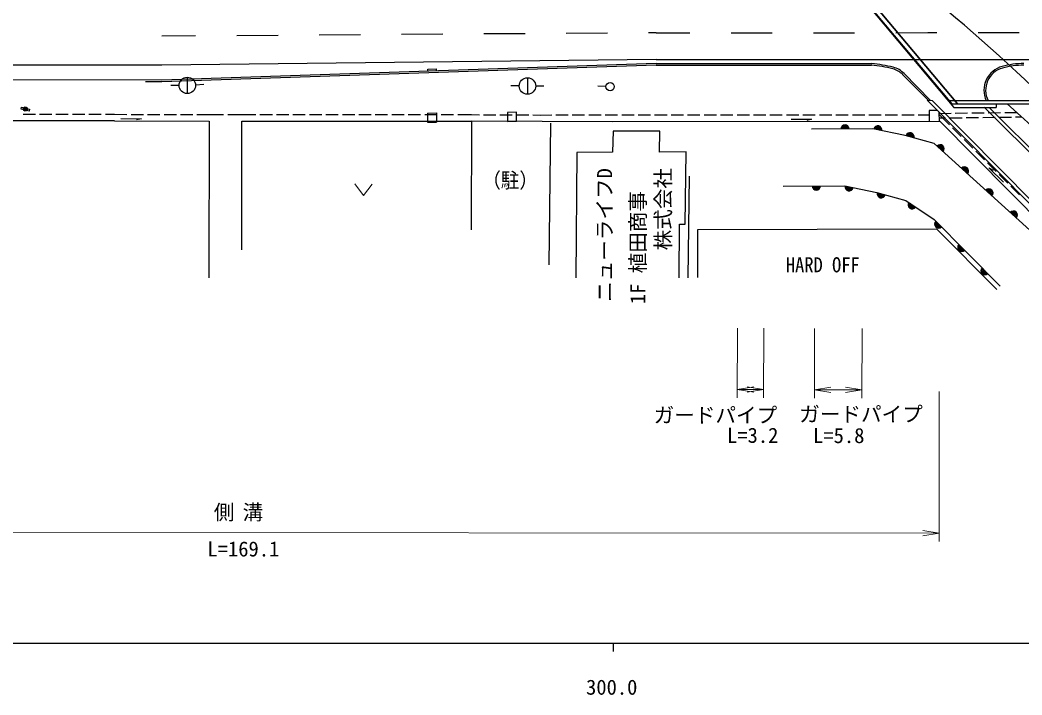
# Model space of a CAD drawing. Units: millimetres, scale not verified. Extents: x 40000 to 680000, y 20000 to 380000.
# Drawn here: x 296009 to 417651, y 198715 to 280665 of the extents above; entities that cross this region are included whole.
import ezdxf
from ezdxf.enums import TextEntityAlignment as Align

# ---------------------------------------------------------------- set-up
doc = ezdxf.new("R2010")
doc.units = ezdxf.units.MM
doc.header["$LTSCALE"] = 1000
for name, color, linetype, lineweight in [('M-BGD', 7, 'Continuous', 25), ('M-STR-HTXT', 7, 'Continuous', 13), ('M-STR-STR1', 1, 'Continuous', 25), ('M-STR-STRC', 7, 'Continuous', 25), ('M-TTL-BAND', 7, 'Continuous', 25), ('M-WORK', 1, 'Continuous', 13)]:
    doc.layers.add(name, color=color, linetype=linetype, lineweight=lineweight)
doc.styles.add('ＭＳ ゴシック', font='')
doc.styles.get('ＭＳ ゴシック').set_extended_font_data('MS Gothic')

# ---------------------------------------------------------------- blocks, each defined once
blk = doc.blocks.new('open_arrow')
at = {"color": 0, "linetype": 'Continuous', "lineweight": -2}
blk.add_lwpolyline([(7.5, 1.25), (0, 0), (7.5, -1.25)], dxfattribs=at)

msp = doc.modelspace()

# ---------------------------------------------------------------- linework, layer by layer
at = {"layer": 'M-BGD'}
for p, q in [((373228, 275371), (313229, 273350)), ((373232, 275171), (313236, 273151)), ((373228, 275371), (386228, 275375)), ((373232, 275171), (386229, 275175)), ((386229, 275375), (399407, 275380)), ((386229, 275175), (399387, 275180)), ((316315, 273728), (316315, 271728)), ((345520, 274708), (346519, 274742)), ((345529, 274438), (345520, 274708)), ((346519, 274742), (346529, 274472)), ((403156, 274070), (406268, 270928)), ((403298, 274211), (406567, 270911)), ((313229, 273350), (280576, 273417)), ((313229, 273150), (311229, 273150)), ((315317, 272731), (314317, 272736)), ((317315, 272793), (318313, 272860)), ((356612, 272673), (355613, 272692)), ((357615, 273654), (357615, 271654)), ((358612, 272660), (359612, 272667)), ((367148, 272593), (366148, 272621)), ((296128, 269858), (296189, 270101)), ((296189, 270101), (297159, 269856)), ((418770, 258194), (406143, 270936)), ((406143, 270936), (406740, 270901)), ((419054, 258476), (406740, 270901)), ((413072, 270083), (421922, 261260)), ((413667, 270055), (422204, 261543)), ((415863, 270487), (427044, 260294)), ((297097, 269613), (296128, 269858)), ((296371, 269229), (297871, 269227)), ((297159, 269856), (297097, 269613)), ((298371, 269227), (299871, 269225)), ((300371, 269225), (301871, 269223)), ((302371, 269223), (303871, 269221)), ((304371, 269221), (305871, 269219)), ((306371, 269219), (307495, 269218)), ((307495, 269218), (308990, 269215)), ((309490, 269214), (310990, 269211)), ((311489, 269210), (312989, 269207)), ((313489, 269206), (314989, 269203)), ((315489, 269202), (316989, 269199)), ((317489, 269198), (318984, 269195)), ((318984, 269195), (320718, 269193)), ((321218, 269193), (322951, 269191)), ((322951, 269191), (324641, 269190)), ((325141, 269190), (326641, 269189)), ((327141, 269189), (328641, 269188)), ((329141, 269187), (330641, 269187)), ((331141, 269186), (332641, 269186)), ((333141, 269185), (334641, 269184)), ((335141, 269184), (336641, 269183)), ((337141, 269183), (338641, 269182)), ((339141, 269182), (340641, 269181)), ((341141, 269181), (342641, 269180)), ((343141, 269180), (344641, 269179)), ((345141, 269178), (346641, 269178)), ((345481, 269376), (346581, 269383)), ((345481, 269376), (345487, 268276)), ((346581, 269383), (346587, 268283)), ((347141, 269177), (348641, 269177)), ((349141, 269176), (350831, 269175)), ((350831, 269175), (351776, 269171)), ((352276, 269168), (353776, 269161)), ((354276, 269158), (355776, 269151)), ((356273, 269459), (355185, 269446)), ((355185, 269446), (355198, 268354)), ((356286, 268367), (356273, 269459)), ((356276, 269149), (357776, 269141)), ((358276, 269139), (359220, 269134)), ((359220, 269134), (360557, 269135)), ((361057, 269135), (362557, 269136)), ((363057, 269136), (364557, 269137)), ((365057, 269137), (366557, 269138)), ((367057, 269139), (368557, 269139)), ((369057, 269140), (370557, 269141)), ((371057, 269141), (372557, 269142)), ((373057, 269142), (374557, 269143)), ((375057, 269143), (376557, 269144)), ((377057, 269144), (378557, 269145)), ((379057, 269145), (380557, 269146)), ((381057, 269147), (382557, 269147)), ((383057, 269148), (384557, 269149)), ((385057, 269149), (386557, 269150)), ((387057, 269150), (388557, 269151)), ((389057, 269151), (390557, 269152)), ((391057, 269152), (392557, 269153)), ((393057, 269153), (394557, 269154)), ((395057, 269155), (396557, 269155)), ((397057, 269156), (398557, 269157)), ((399057, 269157), (400557, 269158)), ((401057, 269158), (402557, 269159)), ((403057, 269159), (404557, 269160)), ((405057, 269160), (406395, 269161)), ((407374, 269694), (406370, 269675)), ((406370, 269675), (406395, 268358)), ((407637, 268381), (407617, 269448)), ((407620, 269335), (409058, 269353)), ((408871, 267936), (407650, 269158)), ((409558, 269360), (411057, 269379)), ((411557, 269385), (413057, 269405)), ((413557, 269411), (415057, 269430)), ((416385, 268847), (414885, 268828)), ((415557, 269437), (416995, 269455)), ((417644, 268863), (416885, 268854)), ((307494, 268418), (272746, 268452)), ((307494, 268418), (318983, 268395)), ((308242, 268700), (310742, 268680)), ((310742, 268680), (310161, 268529)), ((318983, 268395), (318948, 249352)), ((322936, 252751), (322951, 268391)), ((322951, 268391), (350829, 268375)), ((345487, 268276), (346587, 268283)), ((350829, 268375), (350766, 255176)), ((367962, 268291), (350829, 268375)), ((355198, 268354), (356286, 268367)), ((360404, 268143), (360194, 250944)), ((407638, 268363), (367962, 268291)), ((389613, 268611), (392113, 268619)), ((392113, 268619), (391534, 268462)), ((408386, 268745), (407627, 268735)), ((426509, 249364), (407642, 268410)), ((410386, 268770), (408886, 268751)), ((412386, 268796), (410886, 268777)), ((414386, 268822), (412886, 268802)), ((368026, 267163), (367931, 264605)), ((373688, 267156), (368026, 267163)), ((373659, 264609), (373688, 267156)), ((410285, 266522), (409224, 267583)), ((411699, 265108), (410638, 266168)), ((363610, 264576), (363495, 249368)), ((367931, 264605), (363610, 264576)), ((376881, 264657), (373659, 264609)), ((376743, 255886), (376881, 264657)), ((413113, 263693), (412052, 264754)), ((414527, 262279), (413467, 263340)), ((377252, 261724), (377085, 249382)), ((415406, 260969), (413631, 262730)), ((413631, 262730), (414152, 262432)), ((415941, 260865), (414881, 261926)), ((417355, 259450), (416295, 260511)), ((376033, 249373), (376090, 255894)), ((376090, 255894), (376743, 255886)), ((378290, 255238), (407273, 255303)), ((378303, 249385), (378290, 255238)), ((407273, 255303), (414587, 247946))]:
    msp.add_line(p, q, dxfattribs=at)
for points in [[(425490, 248908), (407004, 265672), (403473, 266641), (399562, 267440), (392111, 267426)], [(388678, 260505), (396129, 260519), (400041, 259720), (403572, 258751), (406995, 256438), (415003, 248358)]]:
    msp.add_lwpolyline(points, dxfattribs=at)
for centre, radius in [((316315, 272728), 1000), ((357615, 272654), 1000), ((367648, 272580), 500), ((296643, 269857), 250), ((296643, 269857), 200), ((296643, 269857), 150), ((296643, 269857), 100), ((296643, 269857), 50)]:
    msp.add_circle(centre, radius, dxfattribs=at)
for centre, radius, start, end in [((281261, 128759), 199065, 45.3955, 58.38185), ((397451, 255751), 19526, 76.57101, 84.30944), ((397451, 255751), 19726, 76.57101, 84.30944), ((401262, 272130), 2911, 44.7287, 74.65942), ((416037, 272135), 3000, 105.37719, 204.64262), ((417893, 265386), 10000, 90.01831, 105.37719), ((417893, 265386), 9800, 90.01831, 105.37719), ((401262, 272130), 2711, 44.7287, 74.65942), ((416037, 272135), 2800, 105.37719, 206.53308), ((396171, 267433), 500, 0.109, 180.109), ((396171, 267433), 400, 0.109, 180.109), ((396171, 267433), 300, 0.109, 180.109), ((396171, 267433), 200, 0.109, 180.109), ((400158, 267318), 500, 348.45324, 168.45324), ((400158, 267318), 400, 348.45324, 168.45324), ((400158, 267318), 300, 348.45324, 168.45324), ((396171, 267433), 100, 0.109, 180.109), ((400158, 267318), 200, 348.45324, 168.45324), ((400158, 267318), 100, 348.45324, 168.45324), ((404068, 266478), 500, 344.66097, 164.66097), ((404068, 266478), 400, 344.66097, 164.66097), ((404068, 266478), 300, 344.66097, 164.66097), ((404068, 266478), 200, 344.66097, 164.66097), ((404068, 266478), 100, 344.66097, 164.66097), ((407712, 265030), 500, 317.79718, 137.79718), ((407712, 265030), 400, 317.79718, 137.79718), ((407712, 265030), 300, 317.79718, 137.79718), ((407712, 265030), 200, 317.79718, 137.79718), ((407712, 265030), 100, 317.79718, 137.79718), ((410675, 262343), 500, 317.79718, 137.79718), ((410675, 262343), 400, 317.79718, 137.79718), ((410675, 262343), 300, 317.79718, 137.79718), ((410675, 262343), 200, 317.79718, 137.79718), ((410675, 262343), 100, 317.79718, 137.79718), ((392678, 260513), 500, 180.109, 0.109), ((392678, 260513), 400, 180.109, 0.109), ((392678, 260513), 300, 180.109, 0.109), ((392678, 260513), 200, 180.109, 0.109), ((392678, 260513), 100, 180.109, 0.109), ((396667, 260409), 500, 168.45324, 348.45324), ((396667, 260409), 400, 168.45324, 348.45324), ((396667, 260409), 300, 168.45324, 348.45324), ((396667, 260409), 200, 168.45324, 348.45324), ((396667, 260409), 100, 168.45324, 348.45324), ((400578, 259573), 500, 164.66097, 344.66097), ((400578, 259573), 400, 164.66097, 344.66097), ((400578, 259573), 300, 164.66097, 344.66097), ((400578, 259573), 200, 164.66097, 344.66097), ((400578, 259573), 100, 164.66097, 344.66097), ((413638, 259656), 500, 317.79718, 137.79718), ((413638, 259656), 400, 317.79718, 137.79718), ((413638, 259656), 300, 317.79718, 137.79718), ((413638, 259656), 200, 317.79718, 137.79718), ((413638, 259656), 100, 317.79718, 137.79718), ((404314, 258250), 500, 145.94422, 325.94422), ((404314, 258250), 400, 145.94422, 325.94422), ((404314, 258250), 300, 145.94422, 325.94422), ((404314, 258250), 200, 145.94422, 325.94422), ((404314, 258250), 100, 145.94422, 325.94422), ((416601, 256969), 500, 317.79718, 137.79718), ((416601, 256969), 400, 317.79718, 137.79718), ((416601, 256969), 300, 317.79718, 137.79718), ((416601, 256969), 200, 317.79718, 137.79718), ((416601, 256969), 100, 317.79718, 137.79718), ((407532, 255895), 500, 134.74678, 314.74678), ((407532, 255895), 400, 134.74678, 314.74678), ((407532, 255895), 300, 134.74678, 314.74678), ((407532, 255895), 200, 134.74678, 314.74678), ((407532, 255895), 100, 134.74678, 314.74678), ((410348, 253054), 500, 134.74678, 314.74678), ((410348, 253054), 400, 134.74678, 314.74678), ((410348, 253054), 300, 134.74678, 314.74678), ((410348, 253054), 200, 134.74678, 314.74678), ((410348, 253054), 100, 134.74678, 314.74678), ((413164, 250214), 500, 134.74678, 314.74678), ((413164, 250214), 400, 134.74678, 314.74678), ((413164, 250214), 300, 134.74678, 314.74678), ((413164, 250214), 200, 134.74678, 314.74678), ((413164, 250214), 100, 134.74678, 314.74678)]:
    msp.add_arc(centre, radius, start, end, dxfattribs=at)
at = {"layer": 'M-STR-HTXT'}
for p, q in [((383108, 243247), (383086, 234800)), ((386306, 243238), (386284, 234791)), ((392467, 243226), (392449, 234769)), ((398235, 243213), (398217, 234757)), ((383088, 235800), (386286, 235791)), ((392451, 235769), (398219, 235757)), ((407615, 235575), (407603, 217363)), ((238528, 218476), (407604, 218363))]:
    msp.add_line(p, q, dxfattribs=at)
at = {"layer": 'M-STR-STR1'}
for p, q in [((398343, 283230), (409398, 270064)), ((409183, 270484), (398473, 283239)), ((409835, 270485), (399135, 283229)), ((409875, 270485), (399175, 283229)), ((408847, 270884), (441144, 270894)), ((409183, 270484), (438881, 270494)), ((409398, 270064), (414537, 270065)), ((414536, 270485), (414537, 270065))]:
    msp.add_line(p, q, dxfattribs=at)
at = {"layer": 'M-STR-STRC'}
for p, q in [((317331, 278729), (313227, 278700)), ((327331, 278799), (322331, 278764)), ((337330, 278870), (332330, 278834)), ((347329, 278940), (342330, 278905)), ((357329, 279010), (352329, 278975)), ((367328, 279080), (362328, 279045)), ((373227, 279121), (372328, 279115)), ((373227, 279121), (377328, 279123)), ((382328, 279124), (386227, 279125)), ((386228, 279125), (387328, 279126)), ((392328, 279127), (397328, 279129)), ((402328, 279131), (406228, 279132)), ((406228, 279132), (407328, 279133)), ((412328, 279135), (417328, 279136)), ((313229, 275200), (246175, 275176)), ((373228, 275871), (313229, 275200)), ((373228, 275871), (386228, 275875)), ((386229, 275875), (406229, 275882)), ((406229, 275882), (426229, 275890))]:
    msp.add_line(p, q, dxfattribs=at)
at = {"layer": 'M-TTL-BAND'}
for p, q in [((40000, 205000), (579000, 205000)), ((368000, 205000), (368000, 204000))]:
    msp.add_line(p, q, dxfattribs=at)
at = {"layer": 'M-WORK'}
for p, q in [((336665, 260758), (337706, 259351)), ((337706, 259351), (338765, 260745))]:
    msp.add_line(p, q, dxfattribs=at)

# ---------------------------------------------------------------- block references
at = {"layer": 'M-STR-HTXT', "xscale": 267, "yscale": 267}
for p, rotation in [((383088, 235800), 359.9), ((386286, 235791), 179.9), ((392451, 235769), 359.9), ((398219, 235757), 179.9), ((407604, 218363), 180)]:
    msp.add_blockref('open_arrow', p, dxfattribs=dict(at, rotation=rotation))

# ---------------------------------------------------------------- texts
at = {"layer": 'M-BGD', "style": 'ＭＳ ゴシック', "width": 0.9}
for s, p in [('（駐）', (355509, 261203)), ('HARD OFF', (393470, 250946))]:
    msp.add_text(s, height=1833, dxfattribs=at).set_placement(p, align=Align.MIDDLE_CENTER)
at = {"layer": 'M-BGD', "style": 'ＭＳ ゴシック'}
for s, p in [('ニューライフD', (366979, 254555)), ('株式会社', (374079, 257699)), ('1F 植田商事', (371015, 253037))]:
    msp.add_text(s, height=1833, rotation=90, dxfattribs=at).set_placement(p, align=Align.MIDDLE_CENTER)
at = {"layer": 'M-STR-HTXT', "style": 'ＭＳ ゴシック'}
for p in [(380433, 232690), (398110, 232810)]:
    msp.add_text('ガードパイプ', height=1833, dxfattribs=at).set_placement(p, align=Align.MIDDLE_CENTER)
for s, p in [('L=3.2', (384963, 228778)), ('L=5.8', (395408, 228747)), ('L=169.1', (323125, 214978))]:
    msp.add_text(s, height=1833, dxfattribs=at).set_placement(p, align=Align.BOTTOM_CENTER)
at = {"layer": 'M-STR-HTXT', "insert": (323033, 220800), "char_height": 1833, "attachment_point": 5, "style": 'ＭＳ ゴシック'}
msp.add_mtext('\\T1.4;側溝', dxfattribs=at)
at = {"layer": 'M-TTL-BAND', "style": 'ＭＳ ゴシック'}
msp.add_text('300.0', height=1833, dxfattribs=at).set_placement((367844, 198195), align=Align.BOTTOM_CENTER)

doc.saveas('drawing.dxf')
